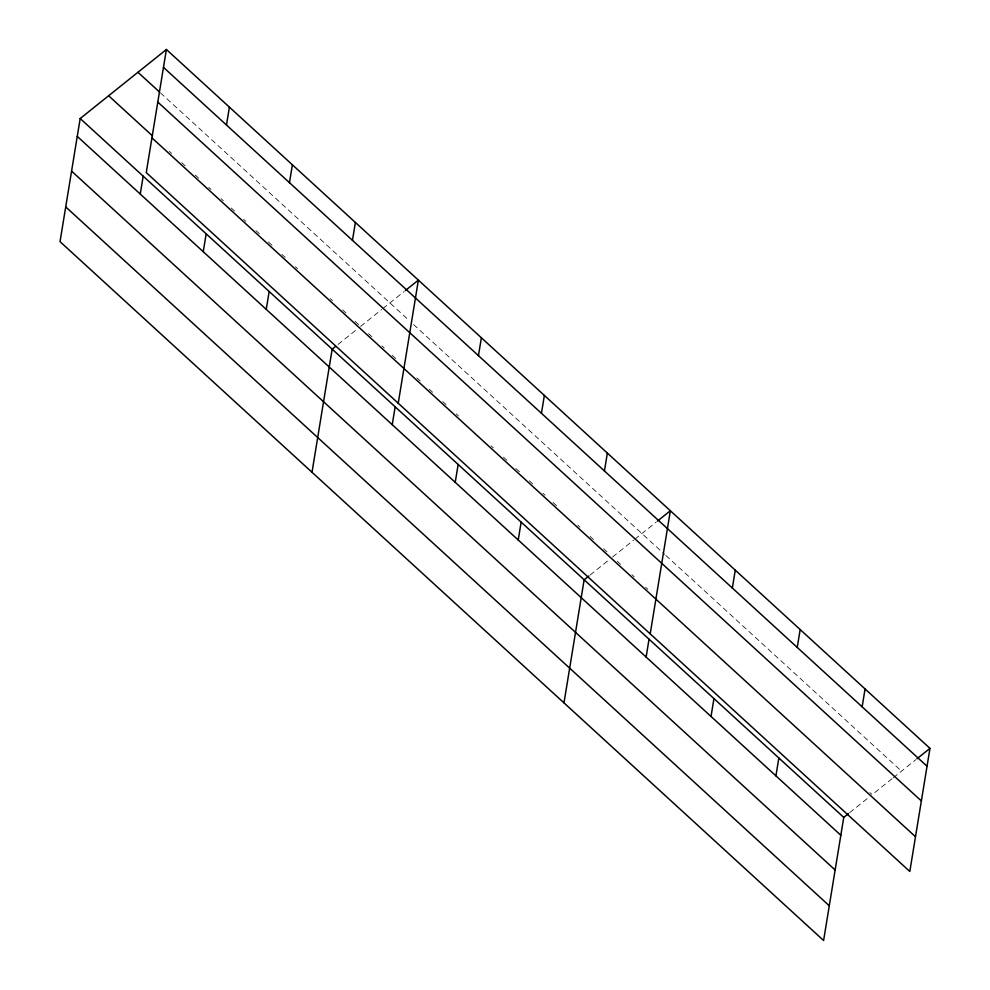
<?xml version="1.0" encoding="UTF-8"?>
<svg xmlns="http://www.w3.org/2000/svg" width="990" height="990" viewBox="0 0 990 990"><rect width="100%" height="100%" fill="white"/><g stroke="black" fill="none" stroke-linecap="round" stroke-linejoin="round"><path stroke-width="0.74" stroke-dasharray="4.95 3.71" d="M338.085 344.409L357.056 329.225M360.62 326.378L381.719 309.486M382.895 308.546L404.155 291.518M590.065 575.042L610.224 558.904M612.6 557.011L633.699 540.107M634.875 539.166L656.135 522.151M849.68 812.654L869.839 796.517M892.139 778.66L872.202 794.624L869.925 792.545M893.314 777.719L915.75 759.763M160.442 92.874L409.056 320.414M413.548 324.534L664.686 554.375M665.824 555.427L901.519 771.148M169.377 151.346L171.629 153.413M181.752 162.669L185.13 165.763M195.253 175.032L198.631 178.113M208.754 187.382L211.006 189.449M221.129 198.705L223.381 200.772M231.252 207.974L234.63 211.068M243.627 219.297L245.879 221.364M256.002 230.633L259.368 233.714M268.377 241.956L272.869 246.077M281.865 254.306L285.244 257.4M295.367 266.669L297.619 268.723M330.239 298.584L332.492 300.638M342.614 309.907L345.993 313.001M354.989 321.23L359.494 325.351M368.49 333.593L371.869 336.674M381.992 345.943L384.244 347.997M392.114 355.212L396.606 359.321M416.864 377.858L420.23 380.952M429.239 389.181L432.605 392.275M442.728 401.544L446.106 404.625M456.229 413.894L458.481 415.949M491.102 445.809L493.354 447.876M503.477 457.132L506.855 460.226M515.852 468.468L520.356 472.577M529.353 480.818L532.731 483.912M542.854 493.168L545.094 495.235M552.977 502.437L557.469 506.558M577.727 525.096L579.967 527.15M590.09 536.419L593.468 539.5M603.591 548.769L606.969 551.863M617.154 561.182L620.569 564.3M631.954 574.72L634.231 576.811M645.616 587.231L647.893 589.31"/><path stroke-width="1.49" d="M166.407 49.5L146.248 172.594L909.81 871.472L929.969 748.366L166.407 49.5L80.19 118.528L60.031 241.634L823.593 940.5L843.752 817.406L848.504 813.607M140.258 194.052L143.179 176.195M203.247 251.708L206.167 233.85M226.475 125.012L229.395 107.155M266.248 309.363L269.169 291.506M289.464 182.667L292.397 164.81M312.011 472.255L332.157 349.161L335.721 346.314M352.465 240.335L355.385 222.465M392.238 424.673L395.159 406.816M398.228 403.227L418.374 280.133L405.343 290.565M455.227 482.328L458.147 464.471M478.455 355.645L481.375 337.788M518.228 539.995L521.148 522.126M541.443 413.3L544.364 395.443M563.978 702.888L584.137 579.793L588.889 575.994M604.445 470.955L607.365 453.098M646.124 657.051L649.044 639.193M650.207 633.848L670.354 510.753L657.323 521.198M711.03 716.451L713.951 698.593M732.34 588.023L735.261 570.153M775.925 775.863L778.858 758.006M797.247 647.423L800.168 629.566M862.141 706.823L865.074 688.966M916.938 758.81L929.969 748.366M163.474 67.357L927.048 766.235M137.944 72.282L159.328 91.847M157.794 102.081L921.368 800.96M108.64 95.758L152.51 135.902M151.928 137.87L915.502 836.736M80.19 118.528L843.752 817.406M77.257 136.397L840.832 835.263M71.577 171.121L835.139 869.987M65.711 206.898L829.286 905.776"/></g></svg>
